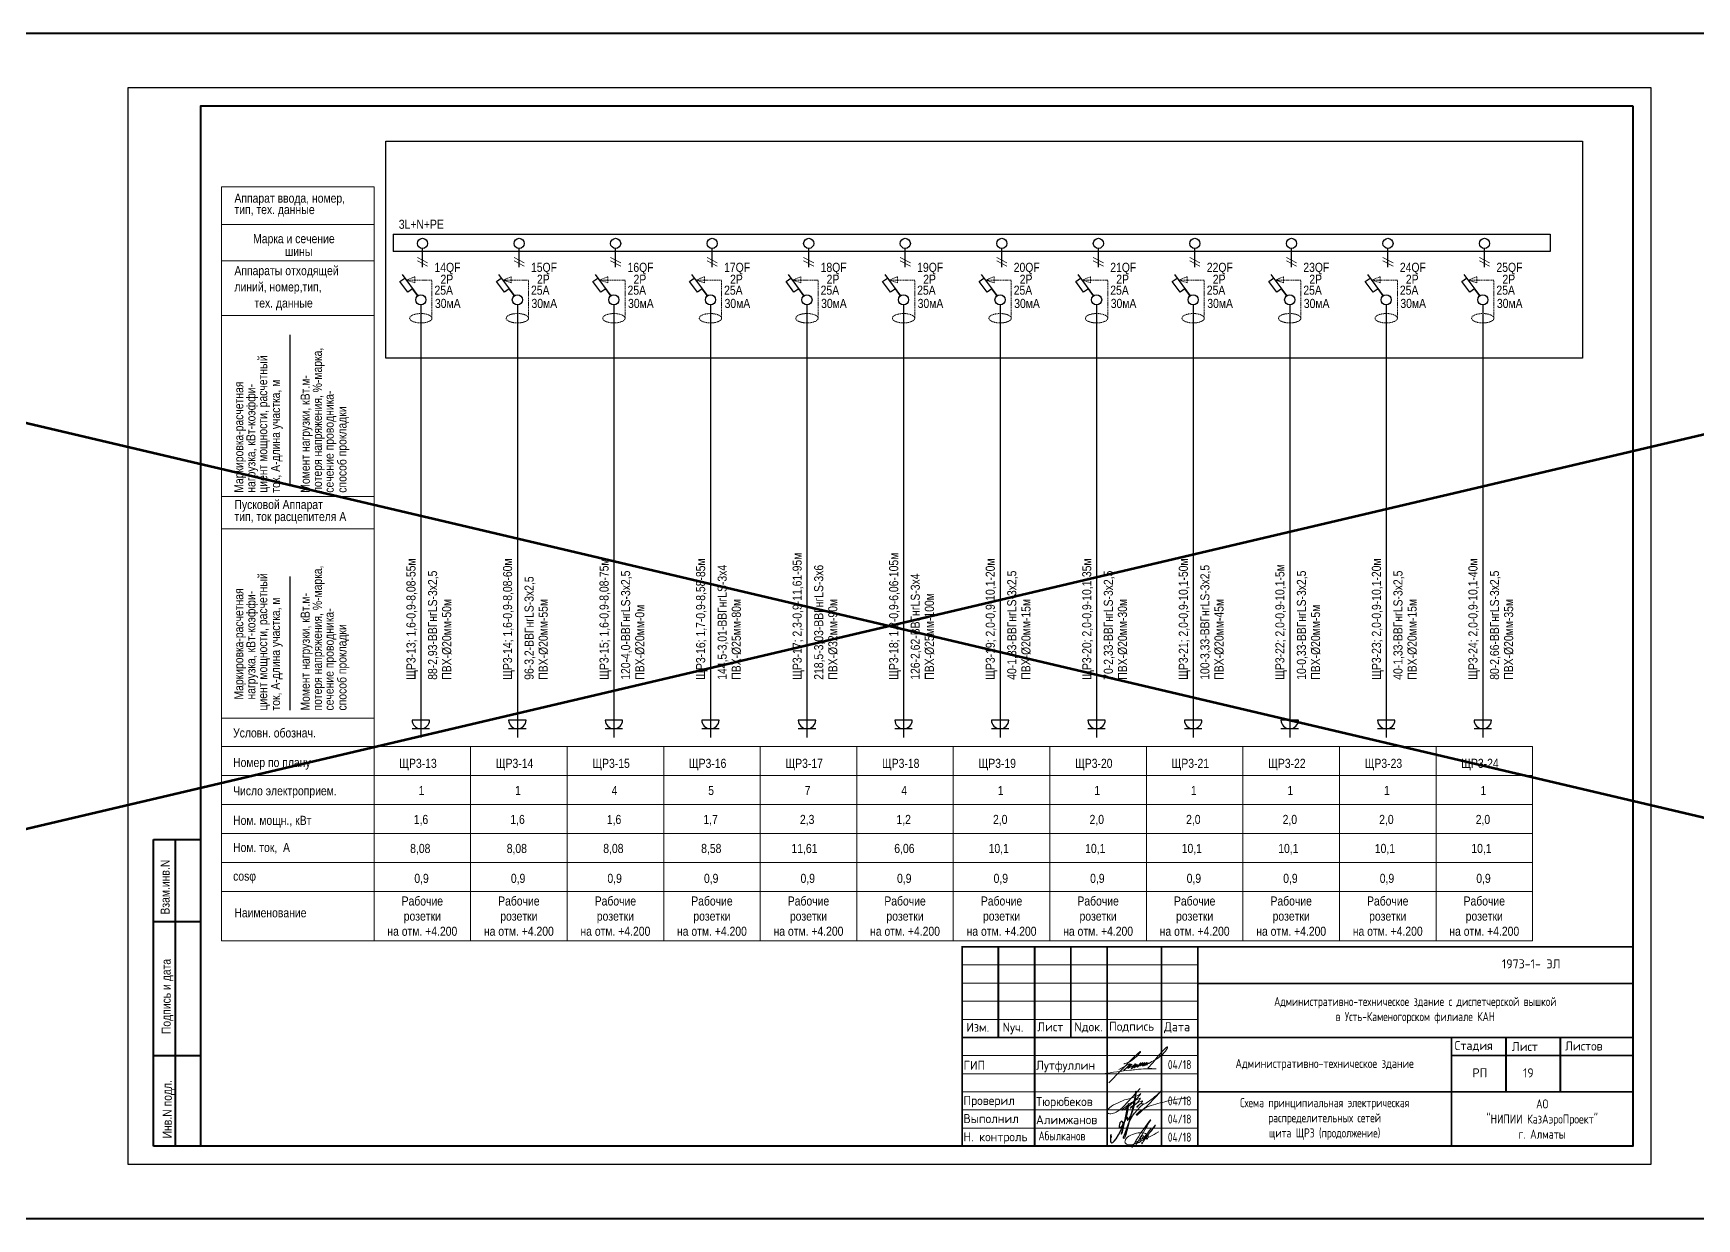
# Model space of a CAD drawing. Header units: metres. Extents: x 3659 to 143627, y -64119 to 51337.
# Drawn here: x 50508 to 96389, y 14187 to 46887 of the extents above; entities that cross this region are included whole.
import ezdxf
from ezdxf.enums import TextEntityAlignment as Align

# ---------------------------------------------------------------- set-up
doc = ezdxf.new("R2010")
doc.units = ezdxf.units.M
doc.linetypes.add('CENTER2', pattern=[2.3, 2, -0.1, 0.1, -0.1])
doc.linetypes.add('DASHED2', pattern=[9.525, 6.35, -3.175])
for name, color, linetype, lineweight in [('1_Рамка_АР', 7, 'Continuous', 13), ('G-ANNO-TTLB', 7, 'Continuous', 9), ('Рамка', 7, 'Continuous', 40), ('ЭЛ', 250, 'Continuous', 50), ('ЭЛ-сила', 5, 'Continuous', 50), ('ЭЛ.ос', 7, 'Continuous', 30), ('ЭЛ.сети', 5, 'Continuous', 100)]:
    doc.layers.add(name, color=color, linetype=linetype, lineweight=lineweight)
doc.layers.add('Text standart (rus)', color=7, linetype='Continuous')
doc.styles.add('GOST Common_7', font='', dxfattribs={"width": 0.8, "height": 2.5})
doc.styles.add('ISOCPEUR', font='isocpeur.ttf', dxfattribs={"width": 0.8, "height": 2.5})
doc.styles.get("Standard").update_dxf_attribs({"font": 'ARIALN.TTF'})
doc.styles.get('GOST Common_7').set_extended_font_data('GOST Common')

# ---------------------------------------------------------------- blocks, each defined once
blk = doc.blocks.new('A$C7BC16580')
at = {"color": 5, "lineweight": 0}
for points in [[(0, 0), (5.6, 5.75, -0.02166), (7.12, 7.19, -0.19716), (7.25, 7.24, -0.469539), (7.27, 7.11, -0.091839), (5.13, 5.11, -0.05798), (3.56, 4.36, -0.624403), (3.52, 4.39, -0.153174), (3.59, 4.48, -0.064986)], [(2.27, 3.11), (4.75, 4.37, -0.154866), (4.89, 4.39, -0.292827), (4.87, 4.29), (3.51, 2.94, -0.411587), (3.45, 2.94, -0.580346), (3.47, 3.01, -0.002677), (5.09, 4.18, -0.019361), (5.26, 4.29, -0.345388), (5.26, 4.21, -0.013245), (4.4, 3.3, 0.037418), (6.13, 4.35, 0.92971), (6.09, 4.36, -0.016709), (5.13, 3.27, 0.954384), (5.15, 3.25, 0.030217), (6.48, 4.3, -0.484269), (6.5, 4.23, -0.0371), (5.84, 3.47, 0.061745), (7.39, 4.58, 0.903836), (7.35, 4.63, 0.007464), (6.6, 3.7, 0.991792), (6.66, 3.68, 0.025261), (7.84, 4.63, 0.449152), (7.84, 4.67, 0.022262), (7.2, 3.9, 0.089693), (7.28, 3.92, 0.077771), (8.3, 4.67, 1.029358), (8.27, 4.69, 0.045434), (7.66, 3.92, 0.081016), (7.81, 3.94, 0.081016)], [(8.91, 4.18), (7.73, 4.12, -0.155702), (8.15, 4.43, -0.067082), (9.12, 4.57, -0.804067), (9.18, 4.4, -0.465495)]]:
    blk.add_lwpolyline(points, format="xyb", dxfattribs=at)
for centre, radius, start, end in [((28.29, -7.88), 22.02, 133.2628, 143.8822), ((7.68, 11.25), 6.61, 300.3031, 331.5166), ((13.67, 7.72), 0.63, 112.5581, 137.3842), ((13.46, 8.26), 0.0594, 15.6123, 121.977), ((13.3, 8.22), 0.216, 326.7487, 13.7387), ((6.23, 6.85), 3.32, 298.6379, 319.7145), ((-5.12, 31.82), 30.83, 295.2738, 301.5454), ((11.27, 1.89), 3.82, 131.8116, 147.4551), ((8.74, 4.72), 0.0226, 322.9154, 145.6207), ((-4.34, 17.08), 19.08, 314.1735, 321.0714), ((14.15, -93.03), 96.39, 95.5253, 99.1597), ((10.47, -38.41), 41.7, 95.7618, 97.7216), ((9.67, -27.12), 30.39, 87.7834, 96.3959), ((12.5, 35.44), 32.23, 263.6981, 267.0619)]:
    blk.add_arc(centre, radius, start, end, dxfattribs=at)
blk = doc.blocks.new('A$C1F835CD7')
at = {"color": 5, "lineweight": 20}
blk.add_lwpolyline([(0, 0), (-7.52, -8.07, -0.067402), (-10.53, -10.53, -0.074297), (-12.82, -11.51, -0.224721), (-14.97, -11.1, -0.534013), (-14.9, -9.54, -0.102678), (-11.12, -7.01, -0.032171), (-7.1, -5.22, 0.079), (0.39, -2.29, -0.047889), (-6.05, -8.73, -0.106221), (-8.02, -9.92, -0.25377), (-8.41, -9.76, -0.003646), (-7.08, -8.71, -0.066745), (-0.45, -4.62, -0.13618), (0.16, -4.46, -0.123156), (-4.29, -8.91, -0.149109), (-4.63, -8.94, -0.113062), (0.73, -5.7, -0.915781), (1.02, -6.05, 0.012056), (-1.26, -8.43, -0.564794), (-1.57, -8.37, -0.182122), (1.33, -6.88, -0.63015), (1.2, -7.12, 0.344907), (0.74, -7.62, 0.086497), (3.36, -6.27, 0.067149), (9.92, -0.63, -0.11777), (10.09, -0.55, -0.036841), (-1.24, -12.02, -0.923458), (-1.76, -11.92, -0.097525), (4.1, -8.03, -0.018156), (12.33, -5.82, -0.050903), (21.82, -4.34, -2.128868)], format="xyb", dxfattribs=at)
blk = doc.blocks.new('A$C04171E6A')
at = {"color": 5, "lineweight": 0}
for points in [[(0, 0, -0.0428435), (2563, 3824, -1.074521), (2599, 3802, 0.001081), (590, 429, -0.6383218), (726, 627, 0.1974927), (1232, 878, 0.3067655), (1217, 1121, -0.3396131), (1303, 1500, -0.119769), (1556, 1661, -0.3900384), (1552, 1411, -0.1665937), (543, 798, -0.1710583), (469, 818, -1.587545), (497, 834, 0.1769981), (601, 656, -0.6540487), (564, 466, -0.269144), (564, 574, -0.3664107)], [(2609, 2595, -0.0002221), (1737, 1479, 0.0388019), (1532, 1125, 0.8811967), (1595, 1081, 0.0359135), (1642, 1134, 0.034344), (3251, 3056, 0.7722729), (3221, 3073, 0.0234412), (1399, 548, -1.1192277), (1353, 548, -0.1571396), (1415, 706, -1.6000235)], [(2000, 1161), (2050, 1150, 0.1199822), (2212, 1334, 0.3620661), (2145, 1729, 0.1810689), (1580, 2007, 0.100436), (636, 1957, 0.0751561), (-420, 1557, 0.173142), (-957, 886, 0.2978333), (-774, 463, 0.1873849), (-88, 380, 0.0582409), (1425, 955, 0.0257587), (3593, 2118, -0.0006612), (3671, 2163, -0.0006612)]]:
    blk.add_lwpolyline(points, format="xyb", dxfattribs=at)
blk = doc.blocks.new('Казарма_1_Рамка_АР')
for p, q in [((682893, 323993), (689393, 323993)), ((682893, 323493), (701393, 323493)), ((682893, 322993), (689393, 322993)), ((682893, 322493), (689393, 322493)), ((682893, 321993), (701393, 321993)), ((682893, 321493), (689393, 321493)), ((682893, 320993), (689393, 320993)), ((682893, 320493), (701393, 320493)), ((682893, 319993), (689393, 319993)), ((682893, 319493), (689393, 319493))]:
    blk.add_line(p, q)
at = {"const_width": 50}
for points in [[(701393, 324493), (682893, 324493), (682893, 318993)], [(683893, 321993), (683893, 324493)], [(684893, 318993), (684893, 324493)], [(685893, 321993), (685893, 324493)], [(686893, 318993), (686893, 324493)], [(688393, 318993), (688393, 324493)], [(689393, 318993), (689393, 324493)], [(689393, 323479), (701393, 323479)], [(682893, 321993), (689393, 321993)], [(689393, 321993), (701393, 321993)], [(701393, 321993), (699393, 321993), (697893, 321993), (696393, 321993), (696393, 318993)], [(697893, 321993), (697893, 320493)], [(699393, 321993), (699393, 320493)], [(696393, 321493), (701393, 321493)], [(689393, 320493), (701393, 320493)]]:
    blk.add_lwpolyline(points, dxfattribs=at)
blk.add_lwpolyline([(696393, 321493), (701393, 321493)])
at = {"color": 5, "linetype": 'ByBlock', "lineweight": 25}
blk.add_lwpolyline([(687007, 319230), (687010, 319256), (687009, 319299), (687003, 319319), (686986, 319292), (686986, 319243), (686986, 319176), (686990, 319134), (686999, 319107), (687022, 319083), (687048, 319093), (687084, 319129), (687139, 319194), (687208, 319309), (687265, 319411), (687320, 319527), (687401, 319723), (687434, 319831), (687466, 319967), (687484, 320102), (687484, 320173), (687448, 320072), (687426, 319957), (687397, 319819), (687372, 319688), (687349, 319567), (687317, 319444), (687279, 319332), (687291, 319324), (687315, 319388), (687333, 319486), (687340, 319571), (687334, 319639), (687319, 319663), (687301, 319684), (687277, 319679), (687245, 319641), (687233, 319591), (687230, 319551), (687230, 319515), (687240, 319501), (687262, 319508), (687305, 319558), (687346, 319616), (687395, 319698), (687437, 319797), (687442, 319796), (687447, 319785), (687447, 319777), (687447, 319763), (687445, 319744), (687445, 319730), (687453, 319715), (687461, 319714), (687475, 319726), (687496, 319744), (687546, 319835), (687606, 319976), (687624, 320040), (687641, 320103), (687658, 320205), (687674, 320316), (687677, 320390), (687684, 320508), (687693, 320515), (687691, 320481), (687675, 320390), (687631, 320216), (687600, 320054), (687560, 319889), (687522, 319756), (687493, 319641), (687469, 319531), (687440, 319425), (687406, 319316), (687384, 319247), (687373, 319224), (687363, 319214), (687351, 319205), (687346, 319213), (687342, 319229), (687346, 319254), (687373, 319305), (687417, 319425), (687457, 319540), (687515, 319681), (687595, 319834), (687649, 319901), (687724, 319985), (687804, 320083), (687886, 320154)], dxfattribs=at)
at = {"color": 150, "lineweight": 30, "xscale": 120, "yscale": 120, "zscale": 120}
blk.add_blockref('A$C7BC16580', (686940, 320738), dxfattribs=at)
at = {"color": 1, "lineweight": 30, "xscale": 60.00000000000001, "yscale": 60.00000000000001, "zscale": 60.00000000000001}
blk.add_blockref('A$C1F835CD7', (687803, 320582), dxfattribs=at)
at = {"color": 5, "linetype": 'ByBlock', "lineweight": 25, "xscale": 0.2, "yscale": 0.2, "zscale": 0.2}
blk.add_blockref('A$C04171E6A', (687578, 318958), dxfattribs=at)
at = {"layer": 'G-ANNO-TTLB', "style": 'GOST Common_7'}
for s, p in [('1973-1- ЭЛ', (698590, 324024)), ('РП', (697175, 321017))]:
    blk.add_text(s, height=250, dxfattribs=at).set_placement(p, align=Align.MIDDLE_CENTER)
for s, p in [('Изм.', (683009, 322149)), ('Nуч.', (684010, 322149)), ('Лист', (684967, 322162)), ('Nдок.', (685988, 322162)), ('Подпись', (686949, 322176)), ('Дата', (688464, 322162)), ('Стадия', (696477, 321645)), ('Лист', (698056, 321619)), ('Листов', (699525, 321633)), ('ГИП ', (682932, 321100)), ('Лутфуллин', (684932, 321100)), ('Проверил ', (682931, 320129)), ('Тюрюбеков', (684932, 320100)), ('Выполнил', (682931, 319629)), ('Алимжанов', (684932, 319600)), ('Н. контроль', (682931, 319129))]:
    blk.add_text(s, height=250, dxfattribs=at).set_placement(p)
at = {"layer": 'G-ANNO-TTLB', "char_height": 250, "attachment_point": 5}
for s, insert, width, style in [('Административно-техническое здание с диспетчерской вышкой\\Pв Усть-Каменогорском филиале КАН', (695393, 322743), 12000, 'GOST Common_7'), ('04/18', (688893, 321243), 1000, 'GOST Common_7'), ('{\\fISOCPEUR|b0|i0|c204|p34;Административно-техническое здание}', (692893, 321243), 7000, 'GOST Common_7'), ('04/18', (688893, 320243), 1000, 'GOST Common_7'), ('АО\\P"НИПИИ КазАэроПроект"\\Pг. Алматы  ', (698893, 319743), 5000, 'ISOCPEUR'), ('04/18', (688893, 319743), 1000, 'GOST Common_7'), ('04/18', (688893, 319243), 1000, 'GOST Common_7')]:
    blk.add_mtext(s, dxfattribs=dict(at, insert=insert, width=width, style=style))
at = {"layer": 'G-ANNO-TTLB'}
note = blk.add_mtext_dynamic_manual_height_columns('\\pi1;{\\C0;Абылканов\\P}', width=16.9, gutter_width=6.25, heights=[8.34, 0], dxfattribs=dict(at, insert=(684976, 319403), char_height=250, attachment_point=1, style='GOST Common_7'))
for column, words in zip(note.columns.linked_columns, ['\\pi21.545;{\\C0; }']):
    column.text = words
blk = doc.blocks.new('stug')
at = {"layer": 'Рамка'}
for p, q in [((18549, -29192), (18549, -20727)), ((18549, -20727), (19849, -20727)), ((19149, -29192), (19149, -20727)), ((18549, -22992), (19849, -22992)), ((18549, -26692), (19849, -26692)), ((19849, -29192), (18549, -29192))]:
    blk.add_line(p, q, dxfattribs=at)
at = {"layer": 'Рамка', "lineweight": 25}
blk.add_line((19849, -23692), (19849, -29192), dxfattribs=at)
at = {"layer": 'Text standart (rus)', "color": 7, "lineweight": 25}
for s, p in [('Взам.инв.N', (18990, -22803)), ('Подпись и дата', (19020, -26101)), ('Инв.N подл.', (19050, -28977))]:
    blk.add_text(s, height=250, rotation=90, dxfattribs=at).set_placement(p)

msp = doc.modelspace()

# ---------------------------------------------------------------- linework, layer by layer
at = {"color": 7, "linetype": 'ByBlock', "lineweight": 20, "ltscale": 0.2}
msp.add_line((55126.6062, 16187.3008), (65585.8183, 16187.3008), dxfattribs=at)
at = {"color": 1, "lineweight": 40}
msp.add_lwpolyline([(4626.6062, 46887.3008), (143626.6062, 46887.3008), (143626.6062, 14187.3008), (4626.6062, 14187.3008)], close=True, dxfattribs=at)
at = {"layer": 'Text standart (rus)'}
msp.add_lwpolyline([(95126.6062, 45387.3008), (95126.6062, 15687.3008), (53126.6062, 15687.3008), (53126.6062, 45387.3008)], close=True, dxfattribs=at)
at = {"layer": 'Text standart (rus)', "linetype": 'CENTER2', "ltscale": 30}
msp.add_lwpolyline([(60229.568, 43907.5787), (93239.9111, 43907.5787), (93239.9111, 37924.8179), (60229.568, 37924.8179)], close=True, dxfattribs=at)
at = {"layer": 'Рамка'}
msp.add_lwpolyline([(94626.6062, 44887.3008), (94626.6062, 16187.3008), (55126.6062, 16187.3008), (55126.6062, 44887.3008)], close=True, dxfattribs=at)
at = {"layer": 'ЭЛ', "color": 0, "lineweight": 15}
for p, q in [((55126.6062, 16187.3008), (58760.5939, 16187.3008)), ((62126.5038, 16187.3008), (65760.4915, 16187.3008))]:
    msp.add_line(p, q, dxfattribs=at)
at = {"layer": 'ЭЛ-сила', "color": 0, "lineweight": 30}
for p, q in [((61197.2433, 28006.0044), (61197.2433, 27463.6944)), ((63860.0244, 28006.0044), (63860.0244, 27463.6944)), ((66522.8056, 28006.0044), (66522.8056, 27463.6944)), ((69185.5867, 28006.0044), (69185.5867, 27463.6944)), ((71848.3679, 28006.0044), (71848.3679, 27463.6944)), ((74511.1491, 28006.0044), (74511.1491, 27463.6944)), ((77173.9302, 28006.0044), (77173.9302, 27463.6944)), ((79836.7114, 28006.0044), (79836.7114, 27463.6944)), ((82499.4925, 28006.0044), (82499.4925, 27463.6944)), ((85162.2737, 28006.0044), (85162.2737, 27463.6944)), ((87825.0548, 28006.0044), (87825.0548, 27463.6944)), ((90487.836, 28006.0044), (90487.836, 27463.6944)), ((61437.2433, 27943.6944), (60957.2433, 27943.6944)), ((61437.2433, 27703.6944), (60957.2433, 27703.6944)), ((64100.0244, 27943.6944), (63620.0244, 27943.6944)), ((64100.0244, 27703.6944), (63620.0244, 27703.6944)), ((66762.8056, 27943.6944), (66282.8056, 27943.6944)), ((66762.8056, 27703.6944), (66282.8056, 27703.6944)), ((69425.5867, 27943.6944), (68945.5867, 27943.6944)), ((69425.5867, 27703.6944), (68945.5867, 27703.6944)), ((72088.3679, 27943.6944), (71608.3679, 27943.6944)), ((72088.3679, 27703.6944), (71608.3679, 27703.6944)), ((74751.1491, 27943.6944), (74271.1491, 27943.6944)), ((74751.1491, 27703.6944), (74271.1491, 27703.6944)), ((77413.9302, 27943.6944), (76933.9302, 27943.6944)), ((77413.9302, 27703.6944), (76933.9302, 27703.6944)), ((80076.7114, 27943.6944), (79596.7114, 27943.6944)), ((80076.7114, 27703.6944), (79596.7114, 27703.6944)), ((82739.4925, 27943.6944), (82259.4925, 27943.6944)), ((82739.4925, 27703.6944), (82259.4925, 27703.6944)), ((85402.2737, 27943.6944), (84922.2737, 27943.6944)), ((85402.2737, 27703.6944), (84922.2737, 27703.6944)), ((88065.0548, 27943.6944), (87585.0548, 27943.6944)), ((88065.0548, 27703.6944), (87585.0548, 27703.6944)), ((90727.836, 27943.6944), (90247.836, 27943.6944)), ((90727.836, 27703.6944), (90247.836, 27703.6944))]:
    msp.add_line(p, q, dxfattribs=at)
for centre in [(61197.2433, 27943.6944), (63860.0244, 27943.6944), (66522.8056, 27943.6944), (69185.5867, 27943.6944), (71848.3679, 27943.6944), (74511.1491, 27943.6944), (77173.9302, 27943.6944), (79836.7114, 27943.6944), (82499.4925, 27943.6944), (85162.2737, 27943.6944), (87825.0548, 27943.6944), (90487.836, 27943.6944)]:
    msp.add_arc(centre, 240, 180, 0, dxfattribs=at)
at = {"layer": 'ЭЛ.ос', "color": 7, "lineweight": 15}
for p, q in [((55698.2219, 42655.1037), (55698.2219, 21850.6097)), ((55698.2219, 42655.1037), (59907.2815, 42655.1037)), ((59907.2815, 42655.1037), (59907.2815, 21850.6097)), ((55698.2219, 41614.0275), (59907.2815, 41614.0275)), ((59907.2815, 40609.54), (55698.2219, 40609.54)), ((55698.2219, 39104.9515), (59907.2815, 39104.9515)), ((55698.2219, 34107.51), (59907.2815, 34107.51)), ((59907.2815, 33218.916), (55698.2219, 33218.916)), ((55698.2219, 27998.2971), (59907.2815, 27998.2971)), ((91860.6554, 27215.4955), (55698.2219, 27215.4955)), ((62570.0627, 27215.4955), (62570.0627, 21850.6097)), ((65232.8438, 27215.4955), (65232.8438, 21850.6097)), ((67895.625, 27215.4955), (67895.625, 21850.6097)), ((70558.4061, 27215.4955), (70558.4061, 21850.6097)), ((73221.1873, 27215.4955), (73221.1873, 21850.6097)), ((75883.9684, 27215.4955), (75883.9684, 21850.6097)), ((78546.7496, 27215.4955), (78546.7496, 21850.6097)), ((81209.5307, 27215.4955), (81209.5307, 21850.6097)), ((83872.3119, 27215.4955), (83872.3119, 21850.6097)), ((86535.093, 27215.4955), (86535.093, 21850.6097)), ((89197.8742, 27215.4955), (89197.8742, 21850.6097)), ((91860.6554, 27215.4955), (91860.6554, 21850.6097)), ((91860.6554, 26415.4955), (55698.2219, 26415.4955)), ((91860.6554, 25615.4955), (55698.2219, 25615.4955)), ((91860.6554, 24815.4955), (55698.2219, 24815.4955)), ((91860.6554, 24015.4955), (55698.2219, 24015.4955)), ((91860.6554, 23215.4955), (55698.2219, 23215.4955)), ((91860.6554, 21850.6097), (55698.2219, 21850.6097))]:
    msp.add_line(p, q, dxfattribs=at)
at = {"layer": 'ЭЛ.ос', "color": 7, "lineweight": 15, "ltscale": 0.5}
for p, q in [((61105.1507, 40698.6868), (61385.784, 40552.8374)), ((61105.1507, 40612.3223), (61385.784, 40466.473)), ((63767.9318, 40698.6868), (64048.5652, 40552.8374)), ((63767.9318, 40612.3223), (64048.5652, 40466.473)), ((66430.713, 40698.6868), (66711.3463, 40552.8374)), ((66430.713, 40612.3223), (66711.3463, 40466.473)), ((69093.4941, 40698.6868), (69374.1275, 40552.8374)), ((69093.4941, 40612.3223), (69374.1275, 40466.473)), ((71756.2753, 40698.6868), (72036.9087, 40552.8374)), ((71756.2753, 40612.3223), (72036.9087, 40466.473)), ((74419.0565, 40698.6868), (74699.6898, 40552.8374)), ((74419.0565, 40612.3223), (74699.6898, 40466.473)), ((77081.8376, 40698.6868), (77362.471, 40552.8374)), ((77081.8376, 40612.3223), (77362.471, 40466.473)), ((79744.6188, 40698.6868), (80025.2521, 40552.8374)), ((79744.6188, 40612.3223), (80025.2521, 40466.473)), ((82407.3999, 40698.6868), (82688.0333, 40552.8374)), ((82407.3999, 40612.3223), (82688.0333, 40466.473)), ((85070.1811, 40698.6868), (85350.8144, 40552.8374)), ((85070.1811, 40612.3223), (85350.8144, 40466.473)), ((87732.9622, 40698.6868), (88013.5956, 40552.8374)), ((87732.9622, 40612.3223), (88013.5956, 40466.473)), ((90395.7434, 40698.6868), (90676.3767, 40552.8374)), ((90395.7434, 40612.3223), (90676.3767, 40466.473)), ((60971.1192, 39839.0693), (60839.0501, 39741.6283)), ((63633.9004, 39839.0693), (63501.8313, 39741.6283)), ((66296.6815, 39839.0693), (66164.6124, 39741.6283)), ((68959.4627, 39839.0693), (68827.3936, 39741.6283)), ((71622.2439, 39839.0693), (71490.1748, 39741.6283)), ((74285.025, 39839.0693), (74152.9559, 39741.6283)), ((76947.8062, 39839.0693), (76815.7371, 39741.6283)), ((79610.5873, 39839.0693), (79478.5182, 39741.6283)), ((82273.3685, 39839.0693), (82141.2994, 39741.6283)), ((84936.1496, 39839.0693), (84804.0805, 39741.6283)), ((87598.9308, 39839.0693), (87466.8617, 39741.6283)), ((90261.7119, 39839.0693), (90129.6428, 39741.6283))]:
    msp.add_line(p, q, dxfattribs=at)
at = {"layer": 'ЭЛ.ос', "color": 7}
for p, q in [((57582.9353, 38566.9978), (57582.9353, 34423.2728)), ((57582.9353, 31898.1184), (57582.9353, 28217.1197))]:
    msp.add_line(p, q, dxfattribs=at)
at = {"layer": 'ЭЛ.ос', "color": 7, "ltscale": 0.5}
for points in [[(60432.7083, 41347.6203), (60432.7083, 40868.0853)], [(60432.7083, 41347.6203), (92347.0367, 41347.6203), (92347.0367, 40868.0853), (60432.7083, 40868.0853)]]:
    msp.add_lwpolyline(points, dxfattribs=at)
at = {"layer": 'ЭЛ.ос', "color": 7, "ltscale": 10}
for points in [[(61245.4674, 40432.7665), (61245.4674, 40950.7125)], [(63908.2485, 40432.7665), (63908.2485, 40950.7125)], [(66571.0297, 40432.7665), (66571.0297, 40950.7125)], [(69233.8108, 40432.7665), (69233.8108, 40950.7125)], [(71896.592, 40432.7665), (71896.592, 40950.7125)], [(74559.3731, 40432.7665), (74559.3731, 40950.7125)], [(77222.1543, 40432.7665), (77222.1543, 40950.7125)], [(79884.9354, 40432.7665), (79884.9354, 40950.7125)], [(82547.7166, 40432.7665), (82547.7166, 40950.7125)], [(85210.4978, 40432.7665), (85210.4978, 40950.7125)], [(87873.2789, 40432.7665), (87873.2789, 40950.7125)], [(90536.0601, 40432.7665), (90536.0601, 40950.7125)], [(61113.8502, 39646.4106), (60971.4992, 39839.3497), (60839.0501, 39741.6283), (60620.6429, 40036.435), (60752.5196, 40134.1357)], [(60678.7101, 40233.764), (61113.8502, 39646.4106)], [(63776.6314, 39646.4106), (63634.2804, 39839.3497), (63501.8313, 39741.6283), (63283.4241, 40036.435), (63415.3008, 40134.1357)], [(63341.4913, 40233.764), (63776.6314, 39646.4106)], [(66439.4125, 39646.4106), (66297.0615, 39839.3497), (66164.6124, 39741.6283), (65946.2053, 40036.435), (66078.082, 40134.1357)], [(66004.2724, 40233.764), (66439.4125, 39646.4106)], [(69102.1937, 39646.4106), (68959.8427, 39839.3497), (68827.3936, 39741.6283), (68608.9864, 40036.435), (68740.8631, 40134.1357)], [(68667.0536, 40233.764), (69102.1937, 39646.4106)], [(71764.9748, 39646.4106), (71622.6238, 39839.3497), (71490.1748, 39741.6283), (71271.7676, 40036.435), (71403.6443, 40134.1357)], [(71329.8348, 40233.764), (71764.9748, 39646.4106)], [(74427.756, 39646.4106), (74285.405, 39839.3497), (74152.9559, 39741.6283), (73934.5487, 40036.435), (74066.4254, 40134.1357)], [(73992.6159, 40233.764), (74427.756, 39646.4106)], [(77090.5371, 39646.4106), (76948.1861, 39839.3497), (76815.7371, 39741.6283), (76597.3299, 40036.435), (76729.2066, 40134.1357)], [(76655.3971, 40233.764), (77090.5371, 39646.4106)], [(79753.3183, 39646.4106), (79610.9673, 39839.3497), (79478.5182, 39741.6283), (79260.111, 40036.435), (79391.9877, 40134.1357)], [(79318.1782, 40233.764), (79753.3183, 39646.4106)], [(82416.0994, 39646.4106), (82273.7484, 39839.3497), (82141.2994, 39741.6283), (81922.8922, 40036.435), (82054.7689, 40134.1357)], [(81980.9594, 40233.764), (82416.0994, 39646.4106)], [(85078.8806, 39646.4106), (84936.5296, 39839.3497), (84804.0805, 39741.6283), (84585.6733, 40036.435), (84717.55, 40134.1357)], [(84643.7405, 40233.764), (85078.8806, 39646.4106)], [(87741.6618, 39646.4106), (87599.3108, 39839.3497), (87466.8617, 39741.6283), (87248.4545, 40036.435), (87380.3312, 40134.1357)], [(87306.5217, 40233.764), (87741.6618, 39646.4106)], [(90404.4429, 39646.4106), (90262.0919, 39839.3497), (90129.6428, 39741.6283), (89911.2357, 40036.435), (90043.1123, 40134.1357)], [(89969.3028, 40233.764), (90404.4429, 39646.4106)], [(61197.2433, 39393.7568), (61197.2433, 28003.1372)], [(63860.0244, 39393.7568), (63860.0244, 28003.1372)], [(66522.8056, 39393.7568), (66522.8056, 28003.1372)], [(69185.5867, 39393.7568), (69185.5867, 28003.1372)], [(71848.3679, 39393.7568), (71848.3679, 28003.1372)], [(74511.1491, 39393.7568), (74511.1491, 28003.1372)], [(77173.9302, 39393.7568), (77173.9302, 28003.1372)], [(79836.7114, 39393.7568), (79836.7114, 28003.1372)], [(82499.4925, 39393.7568), (82499.4925, 28003.1372)], [(85162.2737, 39393.7568), (85162.2737, 28003.1372)], [(87825.0548, 39393.7568), (87825.0548, 28003.1372)], [(90487.836, 39393.7568), (90487.836, 28003.1372)]]:
    msp.add_lwpolyline(points, dxfattribs=at)
at = {"layer": 'ЭЛ.ос', "linetype": 'DASHED2', "lineweight": 13, "ltscale": 5}
for points in [[(61505.2131, 39026.7369), (61505.2131, 40078.2363), (60793.9327, 40078.2363), (61030.6975, 40172.8857), (61030.6975, 40006.568), (60793.9327, 40078.2363)], [(64167.9943, 39026.7369), (64167.9943, 40078.2363), (63456.7138, 40078.2363), (63693.4787, 40172.8857), (63693.4787, 40006.568), (63456.7138, 40078.2363)], [(66830.7754, 39026.7369), (66830.7754, 40078.2363), (66119.495, 40078.2363), (66356.2598, 40172.8857), (66356.2598, 40006.568), (66119.495, 40078.2363)], [(69493.5566, 39026.7369), (69493.5566, 40078.2363), (68782.2761, 40078.2363), (69019.041, 40172.8857), (69019.041, 40006.568), (68782.2761, 40078.2363)], [(72156.3377, 39026.7369), (72156.3377, 40078.2363), (71445.0573, 40078.2363), (71681.8222, 40172.8857), (71681.8222, 40006.568), (71445.0573, 40078.2363)], [(74819.1189, 39026.7369), (74819.1189, 40078.2363), (74107.8384, 40078.2363), (74344.6033, 40172.8857), (74344.6033, 40006.568), (74107.8384, 40078.2363)], [(77481.9, 39026.7369), (77481.9, 40078.2363), (76770.6196, 40078.2363), (77007.3845, 40172.8857), (77007.3845, 40006.568), (76770.6196, 40078.2363)], [(80144.6812, 39026.7369), (80144.6812, 40078.2363), (79433.4007, 40078.2363), (79670.1656, 40172.8857), (79670.1656, 40006.568), (79433.4007, 40078.2363)], [(82807.4624, 39026.7369), (82807.4624, 40078.2363), (82096.1819, 40078.2363), (82332.9468, 40172.8857), (82332.9468, 40006.568), (82096.1819, 40078.2363)], [(85470.2435, 39026.7369), (85470.2435, 40078.2363), (84758.9631, 40078.2363), (84995.7279, 40172.8857), (84995.7279, 40006.568), (84758.9631, 40078.2363)], [(88133.0247, 39026.7369), (88133.0247, 40078.2363), (87421.7442, 40078.2363), (87658.5091, 40172.8857), (87658.5091, 40006.568), (87421.7442, 40078.2363)], [(90795.8058, 39026.7369), (90795.8058, 40078.2363), (90084.5254, 40078.2363), (90321.2902, 40172.8857), (90321.2902, 40006.568), (90084.5254, 40078.2363)]]:
    msp.add_lwpolyline(points, dxfattribs=at)
at = {"layer": 'ЭЛ.ос', "color": 7, "ltscale": 0.5}
for centre in [(61245.4674, 41090.8021), (63908.2485, 41090.8021), (66571.0297, 41090.8021), (69233.8108, 41090.8021), (71896.592, 41090.8021), (74559.3731, 41090.8021), (77222.1543, 41090.8021), (79884.9354, 41090.8021), (82547.7166, 41090.8021), (85210.4978, 41090.8021), (87873.2789, 41090.8021), (90536.0601, 41090.8021), (61197.2433, 39533.8464), (63860.0244, 39533.8464), (66522.8056, 39533.8464), (69185.5867, 39533.8464), (71848.3679, 39533.8464), (74511.1491, 39533.8464), (77173.9302, 39533.8464), (79836.7114, 39533.8464), (82499.4925, 39533.8464), (85162.2737, 39533.8464), (87825.0548, 39533.8464), (90487.836, 39533.8464)]:
    msp.add_circle(centre, 140.0896, dxfattribs=at)
at = {"layer": 'ЭЛ.ос', "linetype": 'DASHED2', "lineweight": 13, "ltscale": 5, "extrusion": (0, 0, -1)}
for centre in [(61197.2433, 39026.7369), (63860.0244, 39026.7369), (66522.8056, 39026.7369), (69185.5867, 39026.7369), (71848.3679, 39026.7369), (74511.1491, 39026.7369), (77173.9302, 39026.7369), (79836.7114, 39026.7369), (82499.4925, 39026.7369), (85162.2737, 39026.7369), (87825.0548, 39026.7369), (90487.836, 39026.7369)]:
    msp.add_ellipse(centre, major_axis=(307.9698, 0), ratio=0.4195688025, dxfattribs=at)
at = {"layer": 'ЭЛ.сети'}
for p, q in [((4626.6062, 46887.3008), (143626.6062, 14187.3008)), ((143626.6062, 46887.3008), (4626.6062, 14187.3008))]:
    msp.add_line(p, q, dxfattribs=at)

# ---------------------------------------------------------------- block references
at = {"layer": '1_Рамка_АР'}
msp.add_blockref('Казарма_1_Рамка_АР', (-606766.5278, -302805.4932), dxfattribs=at)
at = {"layer": 'Text standart (rus)'}
msp.add_blockref('stug', (35277.8277, 45379.6412), dxfattribs=at)

# ---------------------------------------------------------------- texts
at = {"layer": 'G-ANNO-TTLB', "style": 'GOST Common_7'}
msp.add_text('19', height=250, dxfattribs=at).set_placement((91598.0276, 18086.4531))
at = {"layer": 'G-ANNO-TTLB', "insert": (86126.6062, 16937.3008), "char_height": 250, "width": 7000, "attachment_point": 5, "style": 'GOST Common_7'}
msp.add_mtext('Схема принципиальная электрическая распределительных сетей \\Pщита ЩР3 (продолжение)', dxfattribs=at)
at = {"layer": 'Text standart (rus)', "lineweight": 15}
for s, p in [('Аппарат ввода, номер,', (56056.6407, 42214.0749)), ('тип, тех. данные', (56056.6407, 41899.9615)), ('Марка и сечение', (56571.7408, 41096.7847)), ('Аппараты отходящей', (56056.6407, 40214.4106)), ('линий, номер,тип, ', (56056.6407, 39766.4679)), ('тех. данные', (56609.1971, 39321.0841)), ('Пусковой Аппарат', (56056.6407, 33763.3366)), ('тип, ток расцепителя А', (56056.6407, 33432.0813))]:
    msp.add_text(s, height=250, dxfattribs=at).set_placement(p)
at = {"layer": 'Text standart (rus)'}
for s, p in [('3L+N+PE', (60590.0327, 41493.8948)), ('шины', (57449.5106, 40743.2692)), ('14QF', (61574.0382, 40306.0943)), ('15QF', (64236.8193, 40306.0943)), ('16QF', (66899.6005, 40306.0943)), ('17QF', (69562.3816, 40306.0943)), ('18QF', (72225.1628, 40306.0943)), ('19QF', (74887.9439, 40306.0943)), ('20QF', (77550.7251, 40306.0943)), ('21QF', (80213.5063, 40306.0943)), ('22QF', (82876.2874, 40306.0943)), ('23QF', (85539.0686, 40306.0943)), ('24QF', (88201.8497, 40306.0943)), ('25QF', (90864.6309, 40306.0943)), ('25A', (61573.9001, 39675.9264)), ('2Р', (61739.1708, 39977.507)), ('25A', (64236.6813, 39675.9264)), ('2Р', (64401.9519, 39977.507)), ('25A', (66899.4624, 39675.9264)), ('2Р', (67064.7331, 39977.507)), ('25A', (69562.2436, 39675.9264)), ('2Р', (69727.5143, 39977.507)), ('25A', (72225.0247, 39675.9264)), ('2Р', (72390.2954, 39977.507)), ('25A', (74887.8059, 39675.9264)), ('2Р', (75053.0766, 39977.507)), ('25A', (77550.587, 39675.9264)), ('2Р', (77715.8577, 39977.507)), ('25A', (80213.3682, 39675.9264)), ('2Р', (80378.6389, 39977.507)), ('25A', (82876.1494, 39675.9264)), ('2Р', (83041.42, 39977.507)), ('25A', (85538.9305, 39675.9264)), ('2Р', (85704.2012, 39977.507)), ('25A', (88201.7117, 39675.9264)), ('2Р', (88366.9823, 39977.507)), ('25A', (90864.4928, 39675.9264)), ('2Р', (91029.7635, 39977.507)), ('30мA', (61587.5669, 39309.698)), ('30мA', (64250.348, 39309.698)), ('30мA', (66913.1292, 39309.698)), ('30мA', (69575.9103, 39309.698)), ('30мA', (72238.6915, 39309.698)), ('30мA', (74901.4726, 39309.698)), ('30мA', (77564.2538, 39309.698)), ('30мA', (80227.035, 39309.698)), ('30мA', (82889.8161, 39309.698)), ('30мA', (85552.5973, 39309.698)), ('30мA', (88215.3784, 39309.698)), ('30мA', (90878.1596, 39309.698)), ('Условн. обознач.', (56020.1321, 27463.5916)), ('Номер по плану', (56020.1321, 26648.8869)), ('Число электроприем.', (56020.1321, 25865.6821)), ('1', (61135.0765, 25875.8972)), ('1', (63797.8577, 25875.8972)), ('4', (66460.6388, 25875.8972)), ('5', (69123.42, 25875.8972)), ('7', (71786.2011, 25875.8972)), ('4', (74448.9823, 25875.8972)), ('1', (77111.7634, 25875.8972)), ('1', (79774.5446, 25875.8972)), ('1', (82437.3257, 25875.8972)), ('1', (85100.1069, 25875.8972)), ('1', (87762.888, 25875.8972)), ('1', (90425.6692, 25875.8972)), ('Ном. мощн., кВт', (56020.1321, 25051.0642)), ('1,6', (61002.9716, 25075.8972)), ('1,6', (63665.7528, 25075.8972)), ('1,6', (66328.5339, 25075.8972)), ('1,7', (68991.3151, 25075.8972)), ('2,3', (71654.0962, 25075.8972)), ('1,2', (74316.8774, 25075.8972)), ('2,0', (76979.6586, 25075.8972)), ('2,0', (79642.4397, 25075.8972)), ('2,0', (82305.2209, 25075.8972)), ('2,0', (84968.002, 25075.8972)), ('2,0', (87630.7832, 25075.8972)), ('2,0', (90293.5643, 25075.8972)), ('Ном. ток,  А', (56020.1321, 24304.1982)), ('8,08', (60903.6552, 24275.8972)), ('8,08', (63566.4364, 24275.8972)), ('8,08', (66229.2175, 24275.8972)), ('8,58', (68930.2806, 24275.8972)), ('11,61', (71420.1718, 24275.8972)), ('6,06', (74255.8429, 24275.8972)), ('10,1', (76858.7268, 24275.8972)), ('10,1', (79521.508, 24275.8972)), ('10,1', (82184.2891, 24275.8972)), ('10,1', (84847.0703, 24275.8972)), ('10,1', (87509.8514, 24275.8972)), ('10,1', (90172.6326, 24275.8972)), ('cosφ', (56020.1321, 23512.872)), ('0,9', (61018.5129, 23451.0642)), ('0,9', (63681.294, 23451.0642)), ('0,9', (66344.0752, 23451.0642)), ('0,9', (69006.8563, 23451.0642)), ('0,9', (71669.6375, 23451.0642)), ('0,9', (74332.4187, 23451.0642)), ('0,9', (76995.1998, 23451.0642)), ('0,9', (79657.981, 23451.0642)), ('0,9', (82320.7621, 23451.0642)), ('0,9', (84983.5433, 23451.0642)), ('0,9', (87646.3244, 23451.0642)), ('0,9', (90309.1056, 23451.0642)), ('Наименование', (56054.7711, 22501.6082))]:
    msp.add_text(s, height=250, dxfattribs=at).set_placement(p)
for s, p in [('потеря напряжения, %%%-марка,', (58468.6387, 34213.9242)), ('циент мощности, расчетный', (56960.445, 34213.9242)), ('Маркировка-расчетная', (56300.3614, 34213.9242)), ('нагрузка, кВт-коэффи-', (56634.7717, 34213.9242)), ('ток, А-длина участка, м', (57313.1314, 34213.9242)), ('Момент нагрузки, кВт.м-', (58134.2284, 34213.9242)), ('сечение проводника-', (58794.3121, 34213.9242)), ('способ прокладки', (59146.9984, 34213.9242)), ('потеря напряжения, %%%-марка,', (58468.6387, 28205.7596)), ('ЩР3-13; 1,6-0,9-8,08-55м', (61050.9514, 29054.2369)), ('ЩР3-14; 1,6-0,9-8,08-60м', (63713.7326, 29054.2369)), ('ЩР3-15; 1,6-0,9-8,08-75м', (66376.5137, 29054.2369)), ('ЩР3-16; 1,7-0,9-8,58-85м', (69039.2949, 29054.2369)), ('144,5-3,01-ВВГнгLS-3х4', (69633.858, 29054.2369)), ('ЩР3-17; 2,3-0,9-11,61-95м', (71702.0761, 29054.2369)), ('218,5-3,03-ВВГнгLS-3х6', (72296.6392, 29054.2369)), ('ЩР3-18; 1,2-0,9-6,06-105м', (74364.8572, 29054.2369)), ('ЩР3-19; 2,0-0,9-10,1-20м', (77027.6384, 29054.2369)), ('ЩР3-20; 2,0-0,9-10,1-35м', (79690.4195, 29054.2369)), ('ЩР3-21; 2,0-0,9-10,1-50м', (82353.2007, 29054.2369)), ('100-3,33-ВВГнгLS-3х2,5', (82947.7638, 29054.2369)), ('ЩР3-22; 2,0-0,9-10,1-5м', (85015.9818, 29054.2369)), ('ЩР3-23; 2,0-0,9-10,1-20м', (87678.763, 29054.2369)), ('ЩР3-24; 2,0-0,9-10,1-40м', (90341.5441, 29054.2369)), ('циент мощности, расчетный', (56960.445, 28205.7596)), ('88-2,93-ВВГнгLS-3х2,5', (61645.5146, 29054.2369)), ('96-3,2-ВВГнгLS-3х2,5', (64308.2957, 29054.2369)), ('120-4,0-ВВГнгLS-3х2,5', (66971.0769, 29054.2369)), ('126-2,62-ВВГнгLS-3х4', (74959.4204, 29054.2369)), ('40-1,33-ВВГнгLS-3х2,5', (77622.2015, 29054.2369)), ('70-2,33-ВВГнгLS-3х2,5', (80284.9827, 29054.2369)), ('10-0,33-ВВГнгLS-3х2,5', (85610.545, 29054.2369)), ('40-1,33-ВВГнгLS-3х2,5', (88273.3261, 29054.2369)), ('80-2,66-ВВГнгLS-3х2,5', (90936.1073, 29054.2369)), ('Маркировка-расчетная', (56300.3614, 28508.5811)), ('нагрузка, кВт-коэффи-', (56634.7717, 28508.5811)), ('ток, А-длина участка, м', (57313.1314, 28205.7596)), ('Момент нагрузки, кВт.м-', (58134.2284, 28205.7596)), ('ПВХ-Ø20мм-50м', (62034.6771, 29054.2369)), ('ПВХ-Ø20мм-55м', (64697.4583, 29054.2369)), ('ПВХ-Ø25мм-80м', (70023.0206, 29054.2369)), ('ПВХ-Ø32мм-90м', (72685.8018, 29054.2369)), ('ПВХ-Ø25мм-100м', (75348.5829, 29054.2369)), ('ПВХ-Ø20мм-15м', (78011.3641, 29054.2369)), ('ПВХ-Ø20мм-30м', (80674.1452, 29054.2369)), ('ПВХ-Ø20мм-45м', (83336.9264, 29054.2369)), ('ПВХ-Ø20мм-15м', (88662.4887, 29054.2369)), ('ПВХ-Ø20мм-35м', (91325.2698, 29054.2369)), ('сечение проводника-', (58794.3121, 28205.7596)), ('ПВХ-Ø20мм-0м', (67360.2394, 29054.2369)), ('ПВХ-Ø20мм-5м', (85999.7075, 29054.2369)), ('способ прокладки', (59146.9984, 28205.7596))]:
    msp.add_text(s, height=250, rotation=90, dxfattribs=at).set_placement(p)
at = {"layer": 'Text standart (rus)', "linetype": 'ByBlock', "lineweight": 0, "ltscale": 100}
for s, p in [('ЩР3-13', (60603.13, 26624.044)), ('ЩР3-14', (63265.9111, 26624.044)), ('ЩР3-15', (65928.6923, 26624.044)), ('ЩР3-16', (68591.4734, 26624.044)), ('ЩР3-17', (71254.2546, 26624.044)), ('ЩР3-18', (73917.0357, 26624.044)), ('ЩР3-19', (76579.8169, 26624.044)), ('ЩР3-20', (79242.598, 26624.044)), ('ЩР3-21', (81905.3792, 26624.044)), ('ЩР3-22', (84568.1603, 26624.044)), ('ЩР3-23', (87230.9415, 26624.044)), ('ЩР3-24', (89893.7227, 26624.044))]:
    msp.add_text(s, height=250, dxfattribs=at).set_placement(p)
at = {"layer": 'Text standart (rus)', "char_height": 250, "width": 2662.781155, "attachment_point": 5}
for insert in [(61238.6721, 22533.0526), (63901.4532, 22533.0526), (66564.2344, 22533.0526), (69227.0155, 22533.0526), (71889.7967, 22533.0526), (74552.5779, 22533.0526), (77215.359, 22533.0526), (79878.1402, 22533.0526), (82540.9213, 22533.0526), (85203.7025, 22533.0526), (87866.4836, 22533.0526), (90529.2648, 22533.0526)]:
    msp.add_mtext('Рабочие\\Pрозетки\\P{\\C7;на отм. +4.200}', dxfattribs=dict(at, insert=insert))

doc.saveas('drawing.dxf')
